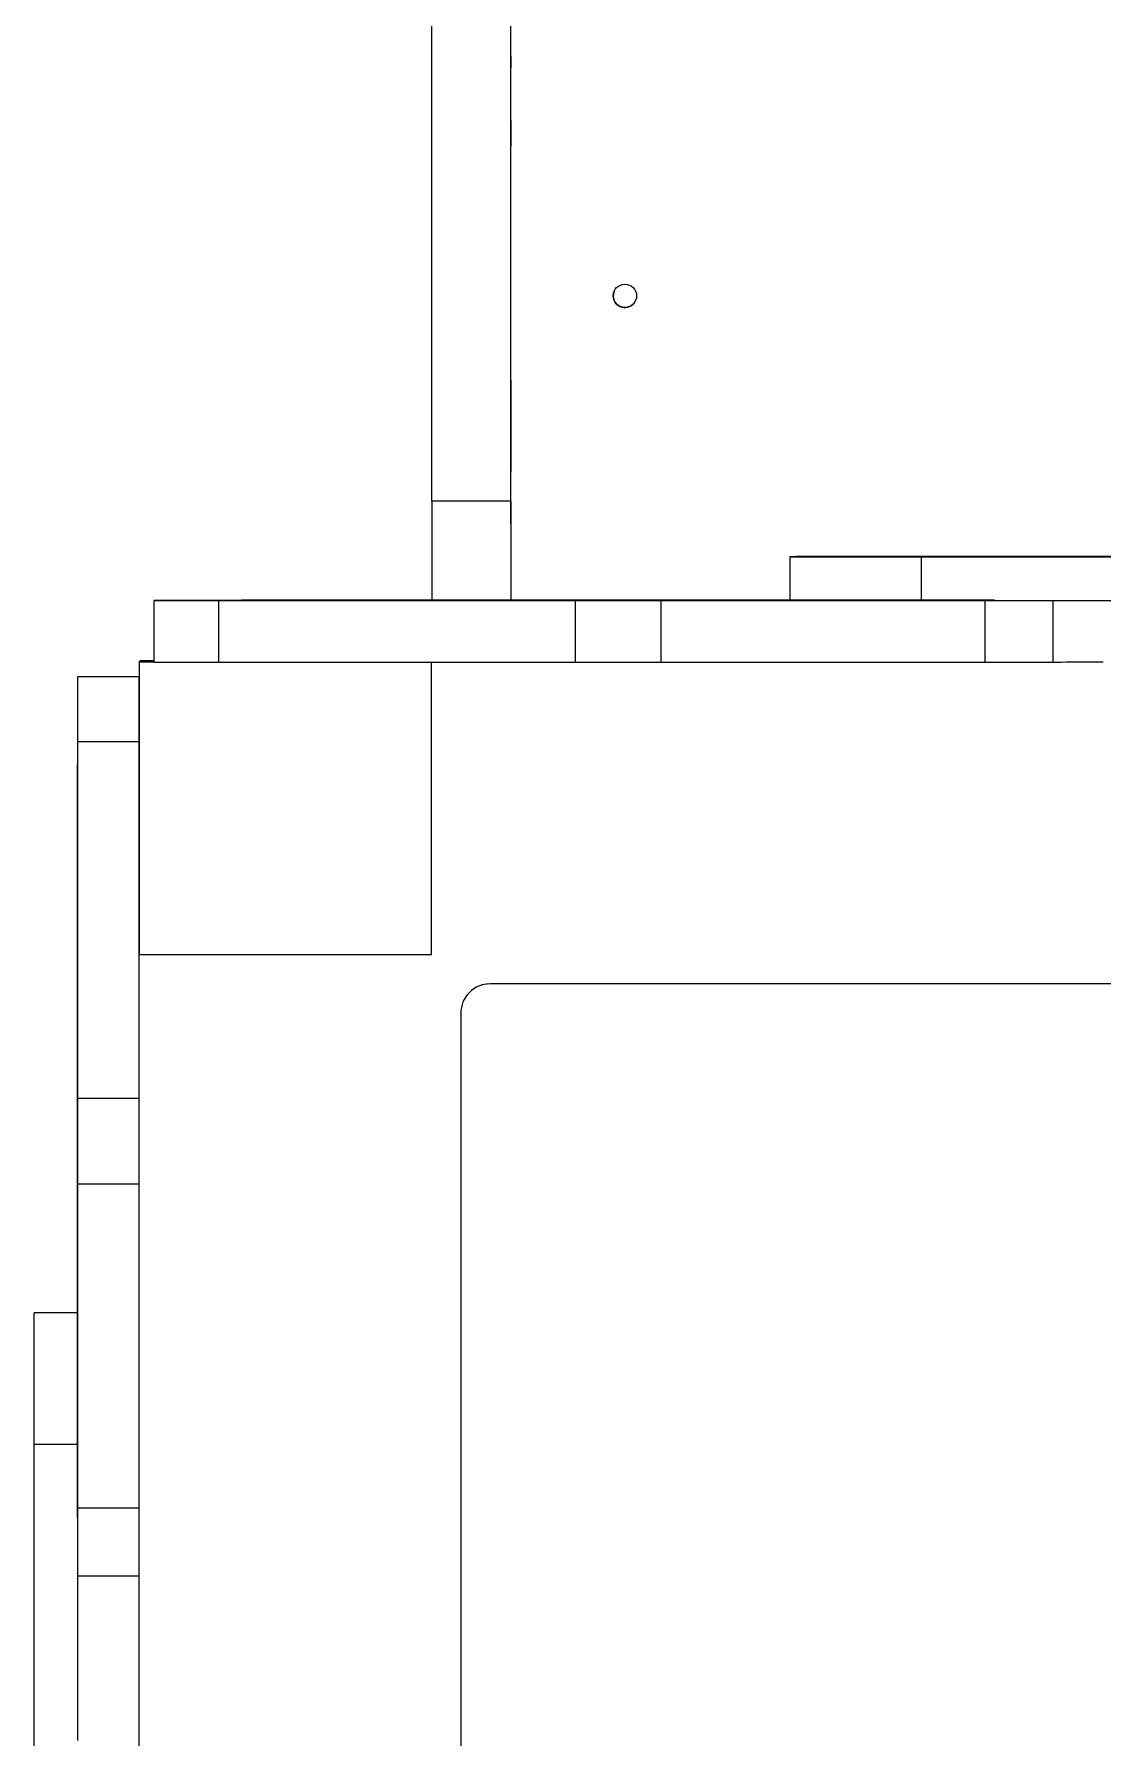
# Model space of a CAD drawing. Header units: millimetres. Extents: x -12977 to 11786, y -11805 to 10558.
# Drawn here: x -1592 to -1227, y 1847 to 2429 of the extents above; entities that cross this region are included whole.
import ezdxf

# ---------------------------------------------------------------- set-up
doc = ezdxf.new("R2010")
doc.units = ezdxf.units.MM
doc.layers.add('DIKOM_ОБЪЕКТ', color=7, linetype='Continuous')

msp = doc.modelspace()

# ---------------------------------------------------------------- linework, layer by layer
at = {"layer": 'DIKOM_ОБЪЕКТ', "color": 7, "linetype": 'Continuous', "lineweight": 15}
for p, q in [((-1456.161, 2269.532), (-1456.14, 2770.936)), ((-1429.161, 2269.532), (-1429.14, 2770.936)), ((-1429.116, 2261.75), (-1429.116, 2417.75)), ((-1429.122, 2399.737), (-1429.15, 2399.688)), ((-1429.154, 2310.927), (-1429.151, 2390.933)), ((-1429.121, 2368.493), (-1429.152, 2368.493)), ((-1429.125, 2288.487), (-1429.121, 2368.493)), ((-1429.125, 2288.487), (-1429.154, 2288.487)), ((-1429.126, 2279.732), (-1429.153, 2279.682)), ((-1429.126, 2279.732), (-1429.153, 2279.732)), ((-1429.161, 2269.532), (-1456.161, 2269.532)), ((-1333.717, 2250.565), (-1333.717, 2235.651)), ((-1288.72, 2250.561), (-1038.72, 2250.56)), ((-1288.72, 2250.561), (-1288.72, 2235.648)), ((-1038.714, 2250.57), (-1288.715, 2250.57)), ((-1429.116, 2246.75), (-1429.116, 2235.653)), ((-1551.212, 2235.575), (-1551.23, 2235.541)), ((-1551.23, 2235.541), (-1551.23, 2214.541)), ((-1521.23, 2235.577), (-1531.211, 2235.577)), ((-1529.084, 2235.539), (-1529.084, 2214.539)), ((-1521.227, 2235.647), (-1521.23, 2235.642)), ((-1521.23, 2235.642), (-1521.23, 2235.542)), ((-1513.995, 2235.642), (-1513.995, 2235.542)), ((-1421.811, 2235.647), (-1421.811, 2235.547)), ((-1407.145, 2235.546), (-1407.145, 2214.546)), ((-1377.811, 2235.546), (-1377.811, 2214.546)), ((-1363.143, 2235.647), (-1363.143, 2235.547)), ((-1270.966, 2235.642), (-1270.966, 2235.542)), ((-1267.023, 2235.54), (-1267.023, 2214.539)), ((-1263.73, 2235.642), (-1263.727, 2235.647)), ((-1263.73, 2235.642), (-1263.73, 2235.542)), ((-1263.73, 2235.542), (-1263.727, 2235.547)), ((-1263.727, 2235.547), (-1263.727, 2235.647)), ((-1263.727, 2235.647), (-1263.727, 2235.547)), ((-1263.727, 2235.56), (-1063.73, 2235.56)), ((-1243.731, 2235.542), (-1243.727, 2235.548)), ((-1243.731, 2235.542), (-1243.731, 2214.542)), ((-1243.727, 2235.548), (-1243.727, 2214.548)), ((-1556.229, 2214.545), (-1556.036, 2214.895)), ((-1551.23, 2214.545), (-1556.229, 2214.545)), ((-1556.229, 2214.545), (-1556.229, 2114.544)), ((-1551.23, 2214.895), (-1556.036, 2214.895)), ((-1456.229, 2114.545), (-1456.229, 2214.542)), ((-1456.223, 2114.555), (-1456.222, 2214.542)), ((-1243.731, 2214.542), (-1243.727, 2214.548)), ((-1577.23, 2209.542), (-1577.212, 2209.575)), ((-1577.23, 2209.542), (-1556.23, 2209.542)), ((-1577.212, 2209.575), (-1556.229, 2209.575)), ((-1556.23, 2209.542), (-1556.229, 2209.545)), ((-1577.232, 2187.392), (-1556.232, 2187.392)), ((-1577.33, 2179.542), (-1577.327, 2179.548)), ((-1577.33, 2179.542), (-1577.232, 2179.542)), ((-1577.232, 2179.547), (-1577.327, 2179.548)), ((-1577.327, 2179.548), (-1577.232, 2179.547)), ((-1577.33, 2172.306), (-1577.232, 2172.306)), ((-1556.229, 2114.544), (-1456.229, 2114.545)), ((-1556.223, 614.556), (-1556.223, 2114.545)), ((-1456.229, 2114.545), (-1456.223, 2114.555)), ((-1436.253, 2104.501), (-1436.254, 2104.499)), ((-963.254, 2104.499), (-1436.254, 2104.499)), ((-963.253, 2104.501), (-1436.253, 2104.501)), ((-1445.014, 2099.321), (-1445.015, 2099.32)), ((-1446.254, 2094.499), (-1446.254, 1621.499)), ((-1577.327, 2080.132), (-1577.229, 2080.132)), ((-1577.228, 2065.463), (-1556.228, 2065.463)), ((-1577.228, 2036.129), (-1556.228, 2036.129)), ((-1577.327, 2021.463), (-1577.229, 2021.463)), ((-1577.329, 1992.065), (-1592.217, 1992.066)), ((-1592.22, 1697.061), (-1592.22, 1947.061)), ((-1592.22, 1947.061), (-1577.33, 1947.061)), ((-1577.33, 1929.278), (-1577.232, 1929.278)), ((-1577.232, 1925.331), (-1556.232, 1925.331)), ((-1577.33, 1922.042), (-1577.231, 1922.042)), ((-1577.23, 1902.042), (-1556.23, 1902.042)), ((-1556.227, 1902.048), (-1556.23, 1902.042))]:
    msp.add_line(p, q, dxfattribs=at)
at = {"layer": 'DIKOM_ОБЪЕКТ', "color": 7, "linetype": 'Continuous', "lineweight": 15, "flags": 128}
for points in [[(-1429.116, 2421.623), (-1429.116, 2420.811), (-1429.116, 2419.311), (-1429.116, 2417.75)], [(-1429.15, 2399.688), (-1429.15, 2399.54), (-1429.15, 2399.098), (-1429.15, 2398.369), (-1429.15, 2397.364), (-1429.151, 2396.097), (-1429.151, 2394.587), (-1429.151, 2392.857), (-1429.151, 2390.933)], [(-1429.121, 2368.493), (-1429.121, 2370.83), (-1429.121, 2373.331), (-1429.121, 2375.949), (-1429.121, 2378.637), (-1429.122, 2381.344), (-1429.121, 2384.023), (-1429.121, 2386.622), (-1429.122, 2389.096), (-1429.122, 2391.398), (-1429.122, 2393.486), (-1429.122, 2395.322), (-1429.122, 2396.872), (-1429.122, 2398.109), (-1429.122, 2399.008), (-1429.122, 2399.555), (-1429.122, 2399.737)], [(-1393.619, 2341.681), (-1393.937, 2340.932), (-1394.114, 2339.753)], [(-1429.154, 2310.927), (-1429.154, 2308.589), (-1429.154, 2306.089), (-1429.154, 2303.471), (-1429.154, 2300.783), (-1429.154, 2298.075), (-1429.154, 2295.397), (-1429.154, 2292.798), (-1429.154, 2290.324), (-1429.154, 2288.022), (-1429.154, 2285.934), (-1429.154, 2284.098), (-1429.154, 2282.547), (-1429.153, 2281.311), (-1429.153, 2280.412), (-1429.153, 2279.865), (-1429.153, 2279.682)], [(-1429.126, 2279.732), (-1429.126, 2279.88), (-1429.125, 2280.322), (-1429.125, 2281.051), (-1429.125, 2282.056), (-1429.125, 2283.323), (-1429.125, 2284.832), (-1429.125, 2286.562), (-1429.125, 2288.487)], [(-1456.161, 2269.532), (-1456.161, 2264.496), (-1456.161, 2259.278), (-1456.161, 2253.895), (-1456.161, 2248.368), (-1456.162, 2242.717), (-1456.162, 2236.96), (-1456.162, 2235.577)], [(-1429.161, 2269.532), (-1429.161, 2264.496), (-1429.161, 2259.278), (-1429.161, 2253.895), (-1429.161, 2248.369), (-1429.162, 2242.717), (-1429.162, 2236.96), (-1429.162, 2235.577)], [(-1429.116, 2261.75), (-1429.116, 2260.189), (-1429.116, 2258.688), (-1429.116, 2257.877)], [(-1288.715, 2250.57), (-1292.748, 2250.57), (-1296.75, 2250.57), (-1300.686, 2250.57), (-1304.526, 2250.57), (-1308.24, 2250.57), (-1311.796, 2250.57), (-1315.166, 2250.569), (-1318.322, 2250.569), (-1321.241, 2250.569), (-1323.898, 2250.568), (-1326.271, 2250.568), (-1328.343, 2250.568), (-1330.095, 2250.567), (-1331.514, 2250.567), (-1332.588, 2250.566), (-1333.31, 2250.566), (-1333.672, 2250.566), (-1333.672, 2250.565), (-1333.311, 2250.565), (-1332.59, 2250.564), (-1331.516, 2250.564), (-1330.097, 2250.563), (-1328.345, 2250.563), (-1326.275, 2250.563), (-1323.902, 2250.562), (-1321.245, 2250.562), (-1318.327, 2250.562), (-1315.17, 2250.561), (-1311.8, 2250.561), (-1308.244, 2250.561), (-1304.532, 2250.561), (-1300.691, 2250.561), (-1296.755, 2250.561), (-1292.754, 2250.561), (-1288.72, 2250.561)], [(-1292.218, 2250.565), (-1292.028, 2250.565), (-1291.479, 2250.565), (-1290.632, 2250.565), (-1289.577, 2250.565), (-1288.429, 2250.565), (-1287.311, 2250.565), (-1286.347, 2250.565), (-1285.639, 2250.565), (-1285.265, 2250.565), (-1285.265, 2250.565), (-1285.639, 2250.565), (-1286.347, 2250.566), (-1287.311, 2250.566), (-1288.428, 2250.566), (-1289.576, 2250.566), (-1290.632, 2250.566), (-1291.479, 2250.566), (-1292.028, 2250.565), (-1292.218, 2250.565)], [(-1551.23, 2235.541), (-1551.035, 2235.541), (-1550.453, 2235.541), (-1549.496, 2235.54), (-1548.182, 2235.54), (-1546.537, 2235.54), (-1544.593, 2235.54), (-1542.388, 2235.54), (-1539.965, 2235.539), (-1537.371, 2235.539), (-1534.658, 2235.539), (-1531.877, 2235.539), (-1529.084, 2235.539)], [(-1531.211, 2235.577), (-1534.057, 2235.577), (-1536.845, 2235.577), (-1539.519, 2235.577), (-1542.024, 2235.577), (-1544.308, 2235.577), (-1546.326, 2235.577), (-1548.036, 2235.577), (-1549.404, 2235.576), (-1550.402, 2235.576), (-1551.008, 2235.576), (-1551.212, 2235.575)], [(-1529.084, 2235.539), (-1520.446, 2235.539), (-1511.866, 2235.54), (-1503.363, 2235.54), (-1494.953, 2235.54), (-1486.653, 2235.54), (-1478.48, 2235.541), (-1470.449, 2235.541), (-1462.578, 2235.541), (-1454.882, 2235.542), (-1447.376, 2235.542), (-1440.075, 2235.543), (-1432.994, 2235.543), (-1426.147, 2235.544), (-1419.548, 2235.545), (-1413.21, 2235.545), (-1407.145, 2235.546)], [(-1521.23, 2235.642), (-1521.082, 2235.642), (-1520.647, 2235.642), (-1519.945, 2235.642), (-1519.011, 2235.642), (-1517.891, 2235.642), (-1516.64, 2235.642), (-1515.319, 2235.642), (-1513.995, 2235.642)], [(-1521.23, 2235.542), (-1521.082, 2235.542), (-1520.647, 2235.542), (-1519.945, 2235.542), (-1519.011, 2235.542), (-1517.891, 2235.542), (-1516.64, 2235.542), (-1515.319, 2235.542), (-1513.995, 2235.542)], [(-1516.381, 2235.648), (-1517.372, 2235.648), (-1518.301, 2235.648), (-1519.138, 2235.648), (-1519.86, 2235.648), (-1520.444, 2235.648), (-1520.875, 2235.648), (-1521.139, 2235.648), (-1521.227, 2235.647)], [(-1408.646, 2235.655), (-1413.608, 2235.655), (-1418.869, 2235.654), (-1424.417, 2235.653), (-1430.239, 2235.653), (-1436.323, 2235.652), (-1442.656, 2235.652), (-1449.223, 2235.651), (-1456.011, 2235.651), (-1463.005, 2235.65), (-1470.188, 2235.65), (-1477.547, 2235.649), (-1485.063, 2235.649), (-1492.722, 2235.649), (-1500.506, 2235.649), (-1508.398, 2235.648), (-1516.381, 2235.648)], [(-1513.995, 2235.642), (-1505.936, 2235.642), (-1497.976, 2235.642), (-1490.133, 2235.643), (-1482.425, 2235.643), (-1474.867, 2235.643), (-1467.479, 2235.644), (-1460.275, 2235.644), (-1453.272, 2235.644), (-1446.487, 2235.645), (-1439.934, 2235.646), (-1433.628, 2235.646), (-1427.582, 2235.647), (-1421.811, 2235.647)], [(-1513.995, 2235.542), (-1505.936, 2235.542), (-1497.976, 2235.542), (-1490.133, 2235.542), (-1482.424, 2235.543), (-1474.867, 2235.543), (-1467.478, 2235.544), (-1460.275, 2235.544), (-1453.272, 2235.544), (-1446.487, 2235.545), (-1439.934, 2235.546), (-1433.627, 2235.546), (-1427.582, 2235.547), (-1421.811, 2235.547)], [(-1421.811, 2235.647), (-1419.044, 2235.648), (-1416.028, 2235.648), (-1412.791, 2235.648), (-1409.363, 2235.648), (-1405.778, 2235.649), (-1402.067, 2235.649), (-1398.267, 2235.649), (-1394.413, 2235.649), (-1390.54, 2235.649), (-1386.686, 2235.649), (-1382.886, 2235.649), (-1379.175, 2235.648), (-1375.59, 2235.648), (-1372.163, 2235.648), (-1368.926, 2235.648), (-1365.91, 2235.648), (-1363.143, 2235.647)], [(-1421.811, 2235.547), (-1419.044, 2235.548), (-1416.028, 2235.548), (-1412.791, 2235.548), (-1409.363, 2235.548), (-1405.778, 2235.549), (-1402.068, 2235.549), (-1398.267, 2235.549), (-1394.413, 2235.549), (-1390.54, 2235.549), (-1386.686, 2235.549), (-1382.886, 2235.549), (-1379.176, 2235.549), (-1375.59, 2235.548), (-1372.163, 2235.548), (-1368.926, 2235.548), (-1365.91, 2235.548), (-1363.143, 2235.547)], [(-1376.3, 2235.656), (-1378.024, 2235.656), (-1380.01, 2235.656), (-1382.221, 2235.656), (-1384.617, 2235.656), (-1387.155, 2235.656), (-1389.789, 2235.656), (-1392.472, 2235.656), (-1395.155, 2235.656), (-1397.789, 2235.656), (-1400.328, 2235.656), (-1402.724, 2235.656), (-1404.935, 2235.656), (-1406.921, 2235.656), (-1408.646, 2235.655)], [(-1407.145, 2235.546), (-1405.147, 2235.546), (-1402.911, 2235.546), (-1400.48, 2235.547), (-1397.897, 2235.547), (-1395.213, 2235.547), (-1392.478, 2235.547), (-1389.742, 2235.547), (-1387.058, 2235.547), (-1384.476, 2235.547), (-1382.044, 2235.546), (-1379.809, 2235.546), (-1377.811, 2235.546)], [(-1377.811, 2235.546), (-1371.867, 2235.545), (-1365.661, 2235.545), (-1359.202, 2235.544), (-1352.505, 2235.543), (-1345.582, 2235.543), (-1338.446, 2235.542), (-1331.11, 2235.542), (-1323.59, 2235.541), (-1315.9, 2235.541), (-1308.053, 2235.541), (-1300.066, 2235.54), (-1291.954, 2235.54), (-1283.732, 2235.54), (-1275.417, 2235.54), (-1267.023, 2235.54)], [(-1268.573, 2235.648), (-1276.556, 2235.648), (-1284.448, 2235.648), (-1292.231, 2235.649), (-1299.89, 2235.649), (-1307.406, 2235.649), (-1314.763, 2235.65), (-1321.947, 2235.65), (-1328.94, 2235.651), (-1335.727, 2235.651), (-1342.294, 2235.652), (-1348.626, 2235.652), (-1354.709, 2235.653), (-1360.531, 2235.654), (-1366.078, 2235.654), (-1371.338, 2235.655), (-1376.3, 2235.656)], [(-1363.143, 2235.647), (-1357.373, 2235.647), (-1351.328, 2235.646), (-1345.023, 2235.645), (-1338.47, 2235.645), (-1331.685, 2235.645), (-1324.683, 2235.644), (-1317.48, 2235.644), (-1310.092, 2235.643), (-1302.535, 2235.643), (-1294.827, 2235.643), (-1286.984, 2235.642), (-1279.025, 2235.642), (-1270.966, 2235.642)], [(-1363.143, 2235.547), (-1357.373, 2235.547), (-1351.328, 2235.546), (-1345.023, 2235.546), (-1338.47, 2235.545), (-1331.685, 2235.544), (-1324.683, 2235.544), (-1317.48, 2235.543), (-1310.092, 2235.543), (-1302.535, 2235.543), (-1294.827, 2235.542), (-1286.984, 2235.542), (-1279.025, 2235.542), (-1270.966, 2235.542)], [(-1270.966, 2235.642), (-1269.641, 2235.642), (-1268.321, 2235.642), (-1267.07, 2235.642), (-1265.95, 2235.642), (-1265.016, 2235.642), (-1264.314, 2235.642), (-1263.878, 2235.642), (-1263.73, 2235.642)], [(-1270.966, 2235.542), (-1269.641, 2235.542), (-1268.321, 2235.542), (-1267.07, 2235.542), (-1265.95, 2235.542), (-1265.016, 2235.542), (-1264.313, 2235.542), (-1263.878, 2235.542), (-1263.73, 2235.542)], [(-1263.727, 2235.647), (-1263.816, 2235.648), (-1264.079, 2235.648), (-1264.51, 2235.648), (-1265.094, 2235.648), (-1265.816, 2235.648), (-1266.653, 2235.648), (-1267.581, 2235.648), (-1268.573, 2235.648)], [(-1267.023, 2235.54), (-1264.367, 2235.539), (-1261.7, 2235.539), (-1259.069, 2235.54), (-1256.521, 2235.54), (-1254.101, 2235.54), (-1251.852, 2235.54), (-1249.816, 2235.54), (-1248.027, 2235.54), (-1246.517, 2235.54), (-1245.315, 2235.541), (-1244.44, 2235.541), (-1243.909, 2235.541), (-1243.731, 2235.542)], [(-1243.727, 2235.548), (-1243.548, 2235.549), (-1243.013, 2235.549), (-1242.123, 2235.55), (-1240.883, 2235.55), (-1239.299, 2235.551), (-1237.377, 2235.551), (-1235.126, 2235.552), (-1232.557, 2235.552), (-1229.68, 2235.553), (-1226.508, 2235.553)], [(-1551.23, 2214.541), (-1551.035, 2214.541), (-1550.453, 2214.541), (-1549.496, 2214.541), (-1548.182, 2214.54), (-1546.537, 2214.54), (-1544.593, 2214.54), (-1542.388, 2214.54), (-1539.965, 2214.539), (-1537.371, 2214.539), (-1534.658, 2214.539), (-1531.877, 2214.539), (-1529.084, 2214.539)], [(-1529.084, 2214.539), (-1520.446, 2214.539), (-1511.866, 2214.54), (-1503.363, 2214.54), (-1494.952, 2214.54), (-1486.652, 2214.54), (-1478.48, 2214.541), (-1470.449, 2214.541), (-1462.578, 2214.542), (-1454.882, 2214.542), (-1447.376, 2214.542), (-1440.075, 2214.543), (-1432.994, 2214.543), (-1426.147, 2214.544), (-1419.548, 2214.545), (-1413.21, 2214.545), (-1407.145, 2214.546)], [(-1407.145, 2214.546), (-1405.147, 2214.546), (-1402.911, 2214.546), (-1400.48, 2214.547), (-1397.897, 2214.547), (-1395.213, 2214.547), (-1392.478, 2214.547), (-1389.742, 2214.547), (-1387.058, 2214.547), (-1384.476, 2214.547), (-1382.044, 2214.546), (-1379.808, 2214.546), (-1377.811, 2214.546)], [(-1377.811, 2214.546), (-1371.867, 2214.545), (-1365.661, 2214.545), (-1359.202, 2214.544), (-1352.505, 2214.544), (-1345.582, 2214.543), (-1338.446, 2214.542), (-1331.11, 2214.542), (-1323.59, 2214.541), (-1315.9, 2214.541), (-1308.053, 2214.541), (-1300.066, 2214.54), (-1291.954, 2214.54), (-1283.732, 2214.54), (-1275.417, 2214.54), (-1267.023, 2214.539)], [(-1267.023, 2214.539), (-1264.367, 2214.539), (-1261.7, 2214.539), (-1259.069, 2214.54), (-1256.521, 2214.54), (-1254.101, 2214.54), (-1251.853, 2214.54), (-1249.816, 2214.54), (-1248.027, 2214.54), (-1246.517, 2214.54), (-1245.315, 2214.541), (-1244.44, 2214.541), (-1243.909, 2214.541), (-1243.731, 2214.542)], [(-1243.727, 2214.548), (-1243.548, 2214.548), (-1243.013, 2214.549), (-1242.123, 2214.55), (-1240.883, 2214.55), (-1239.299, 2214.551), (-1237.377, 2214.551), (-1235.126, 2214.552), (-1232.557, 2214.552), (-1229.679, 2214.553), (-1226.508, 2214.553)], [(-1577.232, 2187.392), (-1577.232, 2190.185), (-1577.232, 2192.965), (-1577.232, 2195.679), (-1577.232, 2198.273), (-1577.232, 2200.696), (-1577.231, 2202.901), (-1577.231, 2204.846), (-1577.231, 2206.491), (-1577.231, 2207.806), (-1577.231, 2208.764), (-1577.231, 2209.346), (-1577.23, 2209.542)], [(-1556.232, 2187.392), (-1556.231, 2190.185), (-1556.232, 2192.965), (-1556.232, 2195.679), (-1556.232, 2198.273), (-1556.232, 2200.696), (-1556.231, 2202.901), (-1556.231, 2204.846), (-1556.231, 2206.491), (-1556.231, 2207.806), (-1556.231, 2208.764), (-1556.231, 2209.346), (-1556.23, 2209.542)], [(-1577.228, 2065.463), (-1577.228, 2071.527), (-1577.229, 2077.864), (-1577.229, 2084.462), (-1577.229, 2091.308), (-1577.23, 2098.388), (-1577.23, 2105.688), (-1577.23, 2113.193), (-1577.23, 2120.889), (-1577.231, 2128.759), (-1577.231, 2136.789), (-1577.231, 2144.962), (-1577.231, 2153.262), (-1577.231, 2161.671), (-1577.231, 2170.174), (-1577.231, 2178.753), (-1577.232, 2187.392)], [(-1556.228, 2065.463), (-1556.228, 2071.527), (-1556.229, 2077.864), (-1556.229, 2084.462), (-1556.229, 2091.308), (-1556.23, 2098.388), (-1556.23, 2105.688), (-1556.23, 2113.193), (-1556.23, 2120.889), (-1556.231, 2128.759), (-1556.231, 2136.789), (-1556.231, 2144.962), (-1556.231, 2153.262), (-1556.231, 2161.671), (-1556.231, 2170.174), (-1556.232, 2178.754), (-1556.232, 2187.392)], [(-1577.33, 2172.306), (-1577.33, 2173.631), (-1577.33, 2174.951), (-1577.33, 2176.202), (-1577.33, 2177.322), (-1577.33, 2178.257), (-1577.33, 2178.959), (-1577.33, 2179.395), (-1577.33, 2179.542)], [(-1577.327, 2080.132), (-1577.327, 2085.901), (-1577.328, 2091.946), (-1577.328, 2098.251), (-1577.328, 2104.804), (-1577.329, 2111.588), (-1577.329, 2118.59), (-1577.329, 2125.793), (-1577.33, 2133.181), (-1577.33, 2140.738), (-1577.33, 2148.446), (-1577.33, 2156.288), (-1577.33, 2164.248), (-1577.33, 2172.306)], [(-1577.327, 2021.463), (-1577.327, 2024.231), (-1577.327, 2027.247), (-1577.327, 2030.484), (-1577.327, 2033.912), (-1577.326, 2037.498), (-1577.327, 2041.208), (-1577.327, 2045.008), (-1577.326, 2048.863), (-1577.326, 2052.735), (-1577.327, 2056.59), (-1577.326, 2060.39), (-1577.327, 2064.1), (-1577.327, 2067.685), (-1577.327, 2071.112), (-1577.327, 2074.349), (-1577.327, 2077.365), (-1577.327, 2080.132)], [(-1577.228, 2036.129), (-1577.228, 2038.127), (-1577.228, 2040.363), (-1577.228, 2042.795), (-1577.228, 2045.377), (-1577.227, 2048.061), (-1577.228, 2050.797), (-1577.227, 2053.532), (-1577.228, 2056.216), (-1577.227, 2058.798), (-1577.228, 2061.23), (-1577.228, 2063.466), (-1577.228, 2065.463)], [(-1556.228, 2036.129), (-1556.228, 2038.127), (-1556.228, 2040.363), (-1556.228, 2042.795), (-1556.228, 2045.377), (-1556.228, 2048.061), (-1556.228, 2050.797), (-1556.227, 2053.532), (-1556.228, 2056.216), (-1556.228, 2058.799), (-1556.228, 2061.23), (-1556.228, 2063.466), (-1556.228, 2065.463)], [(-1577.232, 1925.331), (-1577.231, 1933.725), (-1577.231, 1942.041), (-1577.231, 1950.263), (-1577.231, 1958.376), (-1577.231, 1966.363), (-1577.231, 1974.21), (-1577.23, 1981.901), (-1577.23, 1989.422), (-1577.23, 1996.758), (-1577.23, 2003.895), (-1577.23, 2010.819), (-1577.229, 2017.518), (-1577.229, 2023.977), (-1577.229, 2030.184), (-1577.228, 2036.129)], [(-1556.232, 1925.331), (-1556.231, 1933.725), (-1556.231, 1942.041), (-1556.231, 1950.263), (-1556.231, 1958.376), (-1556.231, 1966.363), (-1556.231, 1974.21), (-1556.23, 1981.901), (-1556.23, 1989.422), (-1556.23, 1996.758), (-1556.23, 2003.895), (-1556.229, 2010.819), (-1556.229, 2017.517), (-1556.229, 2023.977), (-1556.228, 2030.185), (-1556.228, 2036.129)], [(-1577.33, 1929.278), (-1577.33, 1937.336), (-1577.33, 1945.296), (-1577.33, 1953.139), (-1577.33, 1960.848), (-1577.33, 1968.406), (-1577.329, 1975.795), (-1577.329, 1982.998), (-1577.329, 1990.001), (-1577.328, 1996.787), (-1577.328, 2003.34), (-1577.328, 2009.647), (-1577.328, 2015.692), (-1577.327, 2021.463)], [(-1592.22, 1947.061), (-1592.22, 1951.094), (-1592.22, 1955.096), (-1592.22, 1959.032), (-1592.22, 1962.873), (-1592.22, 1966.586), (-1592.22, 1970.142), (-1592.22, 1973.512), (-1592.219, 1976.669), (-1592.219, 1979.588), (-1592.219, 1982.245), (-1592.219, 1984.619), (-1592.218, 1986.69), (-1592.219, 1988.442), (-1592.218, 1989.861), (-1592.218, 1990.936), (-1592.218, 1991.658), (-1592.217, 1992.02), (-1592.217, 1992.066)], [(-1577.33, 1922.042), (-1577.33, 1922.19), (-1577.33, 1922.625), (-1577.33, 1923.327), (-1577.33, 1924.261), (-1577.33, 1925.382), (-1577.33, 1926.633), (-1577.33, 1927.953), (-1577.33, 1929.278)], [(-1577.23, 1902.042), (-1577.231, 1902.22), (-1577.231, 1902.75), (-1577.231, 1903.625), (-1577.231, 1904.827), (-1577.231, 1906.336), (-1577.231, 1908.125), (-1577.231, 1910.161), (-1577.232, 1912.409), (-1577.232, 1914.829), (-1577.232, 1917.377), (-1577.232, 1920.008), (-1577.232, 1922.675), (-1577.232, 1925.331)], [(-1556.23, 1902.042), (-1556.231, 1902.219), (-1556.231, 1902.75), (-1556.231, 1903.625), (-1556.231, 1904.827), (-1556.231, 1906.336), (-1556.231, 1908.125), (-1556.231, 1910.161), (-1556.231, 1912.409), (-1556.231, 1914.829), (-1556.232, 1917.377), (-1556.232, 1920.008), (-1556.232, 1922.675), (-1556.232, 1925.331)], [(-1577.222, 1845.758), (-1577.222, 1850.809), (-1577.223, 1855.731), (-1577.223, 1860.502), (-1577.223, 1865.102), (-1577.223, 1869.509), (-1577.223, 1873.705), (-1577.223, 1877.67), (-1577.224, 1881.386), (-1577.224, 1884.837), (-1577.224, 1888.008), (-1577.224, 1890.885), (-1577.225, 1893.453), (-1577.225, 1895.703), (-1577.225, 1897.624), (-1577.226, 1899.208), (-1577.226, 1900.447), (-1577.226, 1901.335), (-1577.227, 1901.87), (-1577.227, 1902.042)], [(-1556.223, 1860.786), (-1556.223, 1865.102), (-1556.223, 1869.509), (-1556.223, 1873.705), (-1556.224, 1877.67), (-1556.224, 1881.386), (-1556.224, 1884.837), (-1556.224, 1888.008), (-1556.224, 1890.885), (-1556.225, 1893.453), (-1556.225, 1895.703), (-1556.225, 1897.624), (-1556.226, 1899.208), (-1556.226, 1900.447), (-1556.226, 1901.335), (-1556.227, 1901.87), (-1556.227, 1902.048)]]:
    msp.add_lwpolyline(points, dxfattribs=at)
at = {"layer": 'DIKOM_ОБЪЕКТ', "color": 7, "linetype": 'Continuous', "lineweight": 15}
msp.add_circle((-1390.116, 2339.75), 4, dxfattribs=at)
for centre, radius, start, end in [((-1390.114, 2339.753), 4, 180.003448, 331.181189), ((-1436.254, 2094.499), 10, 90, 180.003448), ((-1436.253, 2094.501), 10, 90, 151.181189)]:
    msp.add_arc(centre, radius, start, end, dxfattribs=at)

doc.saveas('drawing.dxf')
